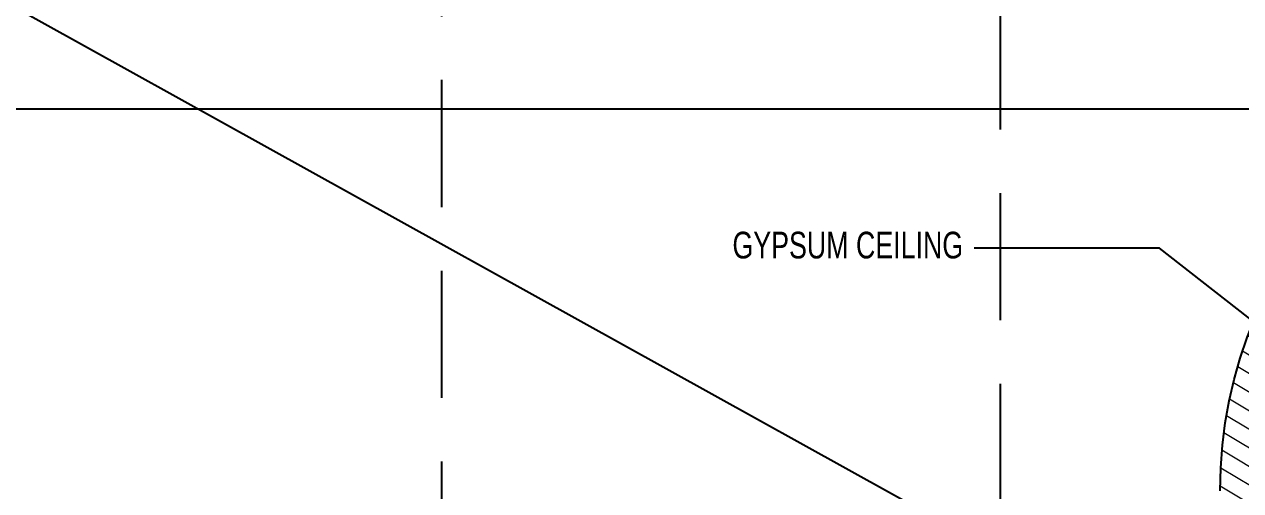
# Model space of a CAD drawing. Header units: inches. Extents: x 230831 to 416194, y 441295 to 526666.
# Drawn here: x 235681.4 to 236159.6, y 452700.2 to 452883.5 of the extents above; entities that cross this region are included whole.
import ezdxf

# ---------------------------------------------------------------- set-up
doc = ezdxf.new("R2010")
doc.units = ezdxf.units.IN
doc.header["$MEASUREMENT"] = 0
doc.linetypes.add('DASHED2', pattern=[0.375, 0.25, -0.125])
doc.linetypes.add('HIDDEN', pattern=[0.375, 0.25, -0.125])
for name, color, linetype in [('A-DIMESNION-1', 7, 'Continuous'), ('CQ Grg Gypsum', 41, 'Continuous'), ('CQ section wall', 3, 'Continuous'), ('CQ spot detail elevation', 1, 'Continuous'), ('CQ SPOT DETAILS', 40, 'Continuous'), ('CQ_callout', 34, 'Continuous'), ('DETAIL', 1, 'Continuous'), ('xref grd floor$2$CQ Wall hatch_CHB', 8, 'Continuous')]:
    doc.layers.add(name, color=color, linetype=linetype)
doc.layers.add('CQ Gypsum Hatch', color=8, linetype='Continuous', lineweight=20)
doc.styles.add('DIM 50', font='romans.shx', dxfattribs={"width": 0.75, "height": 100})
doc.styles.get("Standard").update_dxf_attribs({"font": 'arial.ttf'})
doc.dimstyles.new('chester 25', dxfattribs={"dimscale": 0.25, "dimtxt": 150, "dimasz": 100, "dimexe": 10, "dimexo": 20, "dimgap": 80, "dimtad": 1, "dimdec": 0, "dimzin": 0, "dimdsep": 46, "dimtxsty": 'Standard', "dimblk": 'DOT', "dimcen": 50, "dimclrd": 1, "dimclre": 1, "dimclrt": 3, "dimadec": 0, "dimazin": 0, "dimtfac": 1, "dimtdec": 0, "dimtofl": 0, "dimtmove": 0, "dimatfit": 3, "dimfxl": 1, "dimtolj": 1, "dimtzin": 0, "dimlwd": -1, "dimarcsym": 0})
doc.dimstyles.get("Standard").update_dxf_attribs({"dimtxt": 0.18, "dimasz": 0.18, "dimexe": 0.18, "dimexo": 0.0625, "dimgap": 0.09, "dimtad": 0, "dimtih": 1, "dimtoh": 1, "dimdec": 4, "dimzin": 0, "dimdsep": 46, "dimtxsty": 'Standard', "dimcen": 0.09, "dimadec": 0, "dimazin": 0, "dimtfac": 1, "dimtdec": 4, "dimtofl": 0, "dimtmove": 0, "dimatfit": 3, "dimfxl": 1, "dimtolj": 1, "dimtzin": 0, "dimarcsym": 0})

# ---------------------------------------------------------------- blocks, each defined once
blk = doc.blocks.new('SECTION A AND B')
at = {"layer": 'xref grd floor$2$CQ Wall hatch_CHB', "extrusion": (2.772420434295382e-08, -3.397086406510971e-09, 0.9999999999999997)}
h = blk.add_hatch(dxfattribs=at)
h.set_pattern_fill('AR-CONC', color=256, scale=10, angle=-13.97142328298568, style=0)
h.set_pattern_definition([(36.02857671701432, (-1.13686837721616e-13, 0), (68.08902030313811, -23.40695012282138), [7.5, -82.5]), (341.0285767170143, (-1.13686837721616e-13, 0), (4.696115536243854, 76.34393155101377), [6, -66]), (86.48002117701432, (5.674084953584043, -1.950579099106383), (72.78513543292053, 52.93698073081792), [6.374019199999999, -70.1142112]), (32.21277671701431, (4.828758459330061, 19.4083253203734), (99.57057156855136, -41.82951326026698), [11.25, -123.75]), (82.66421220701432, (13.12630211951353, 15.92253007405429), (114.2200327004979, 71.963769638355), [9.5610342, -105.171376]), (337.2127407070143, (4.828758459330061, 19.4083253203734), (114.2200326282029, 71.96376960434766), [9, -99.0000001]), (7.028576717014317, (13.3257315046842, 12.14186476061497), (48.20408439676903, -53.482391937558), [7.5, -82.5]), (312.0285767170143, (13.3257315046842, 12.14186476061497), (41.11958765836167, 64.49518506525843), [6, -66]), (57.48002145701431, (17.34273850980571, 7.684998795658815), (89.32367130771905, 11.0127931513372), [6.374019000000001, -70.1142112]), (23.52857671701431, (-1.13686837721616e-13, 0), (9.217332202968066, 32.01097604041664), [0, -65.19999999999999, 0, -67, 0, -66.25]), (353.5285767170143, (-1.13686837721616e-13, 0), (35.05129027384105, 31.92285780031193), [0, -38.2, 0, -63.7, 0, -25.25]), (313.5285767170143, (-21.64028273221652, 5.384065682153131), (51.25843738430945, -15.07725946313946), [0, -25, 0, -78, 0, -103.5]), (303.5285767170143, (-31.34444539240314, 7.798444911818211), (59.01024838598841, -4.365975426402727), [0, -32.5, 0, -51.8, 0, -73.5])])
h.paths.add_polyline_path([(234206.6824561684, 453817.1762365347), (234206.6824561684, 453567.1762365348), (236854.1733847183, 453567.1762365348), (236854.1733847183, 453817.1762365348)])
h.paths.add_polyline_path([(234206.6824561684, 449317.1762365348), (234206.6824561684, 449117.1762365348), (236854.1733847183, 449117.1762365348), (236854.1733847183, 449317.1762365348)])
h = blk.add_hatch(dxfattribs=at)
h.set_pattern_fill('ANSI31,_O', color=8, scale=150, angle=76.02857671701435)
h.set_pattern_definition([(121.0285767170143, (-1.13686837721616e-13, 0), (-16.06706840326394, -9.664978682068453), [])])
h.paths.add_polyline_path([(234504.1733847185, 453567.1762365348), (234404.1738281932, 453567.1762365348), (234404.1738281934, 452067.1762365347), (234504.1733847184, 452067.1185752425)])
h.paths.add_polyline_path([(236754.1732899436, 453567.1762365348), (236754.1732899436, 449317.1762365348), (236854.1733847183, 449317.1762365348), (236854.1733847183, 453567.1762365348)])
blk = doc.blocks.new('_Dot')
at = {"color": 0, "linetype": 'ByBlock', "lineweight": -2}
blk.add_line((-0.5, 0), (-1, 0), dxfattribs=at)
at = {"color": 0, "linetype": 'ByBlock', "const_width": 0.5}
blk.add_lwpolyline([(-0.25, 0, 1), (0.25, 0, 1)], format="xyb", close=True, dxfattribs=at)
blk = doc.blocks.new('*D219')
at = {"layer": 'A-DIMESNION-1', "color": 1, "lineweight": -2, "ltscale": 0.05, "transparency": 16777216}
for p, q in [((236321.5089353906, 452850.2154060968), (233364.0999054055, 452850.2154060968)), ((234831.8532837918, 449417.1538911526), (233364.0999054055, 449417.1538911526))]:
    blk.add_line(p, q, dxfattribs=at)
at = {"layer": 'A-DIMESNION-1', "color": 1, "ltscale": 0.05, "transparency": 16777216}
blk.add_line((233366.5999054055, 452825.2154060968), (233366.5999054055, 449442.1538911526), dxfattribs=at)
at = {"layer": 'Defpoints', "color": 0, "linetype": 'Continuous', "ltscale": 0.05, "transparency": 16777216}
for p in [(236326.5089353906, 452850.2154060968, 0.0002310137692535668), (233366.5999054055, 449417.1538911526), (234836.8532837918, 449417.1538911525, -2.213903546725328e-07)]:
    blk.add_point(p, dxfattribs=at)
at = {"layer": 'A-DIMESNION-1', "color": 1, "linetype": 'Continuous', "ltscale": 0.05, "transparency": 16777216, "xscale": 25, "yscale": 25, "zscale": 25}
for p, rotation in [((233366.5999054055, 452850.2154060968), 90), ((233366.5999054055, 449417.1538911526), 270)]:
    blk.add_blockref('_Dot', p, dxfattribs=dict(at, rotation=rotation))
at = {"layer": 'A-DIMESNION-1', "color": 3, "linetype": 'Continuous', "ltscale": 0.05, "transparency": 16777216, "insert": (233327.4406284614, 451133.6846486247), "char_height": 37.5, "attachment_point": 5, "rotation": 90.00000000000001}
blk.add_mtext('\\A1;3433', dxfattribs=at)
blk = doc.blocks.new('section ceiling a and b')
at = {"layer": 'CQ Gypsum Hatch', "extrusion": (2.772420434295382e-08, 3.39708640651097e-09, 0.9999999999999997)}
h = blk.add_hatch(dxfattribs=at)
h.set_pattern_fill('ANSI31', color=256, scale=50, angle=166.0285767170143, style=0)
h.set_pattern_definition([(211.0285767170143, (-1582.028212792153, -743.9962909689057), (3.221659560689484, -5.355689467754646), [])])
edge = h.paths.add_edge_path()
edge.add_line((156317.0404743176, 36696.44544566661), (156920.8086084217, 36696.44509396958))
edge.add_arc((156920.8086084217, 36546.44509396928), 150.0000000003056, 5.6274984672199935e-12, 90, ccw=False)
edge.add_line((157070.8086084221, 36546.44509396929), (157070.8086084221, 36371.44509396749))
edge.add_line((157070.8086084221, 36371.44509396749), (156982.3086084216, 36371.44509396749))
edge.add_line((156982.3086084216, 36371.44509396749), (156925.7022465109, 36446.44509396749))
edge.add_line((156925.7022465109, 36446.44509396749), (156886.6303951438, 36446.44509396935))
edge.add_line((156886.6303951438, 36446.44509396935), (156886.6303951438, 36423.94509396754))
edge.add_line((156886.6303951438, 36423.94509396754), (156895.6303951435, 36423.94509396749))
edge.add_line((156895.6303951435, 36423.94509396749), (156895.6303951439, 36416.44509396776))
edge.add_arc((156896.5189341682, 36388.50896893237), 27.95025194145004, 29.519025342495297, 91.82174081782051, ccw=False)
edge.add_arc((156888.3789596119, 36386.86859174967), 35.93479783933154, 6.527251485476995, 25.39668080828028, ccw=False)
edge.add_arc((156592.7877927036, 36352.80523850317), 333.4821784867488, 4.751447809732724, 6.568657368015124, ccw=False)
edge.add_arc((156978.2850813332, 36386.16965127675), 53.47024035951061, 186.1635720968003, 202.8448179774395)
edge.add_arc((156945.3045167858, 36373.27808013645), 18.09530210408352, 205.7714928762176, 276.830970200255)
edge.add_line((156947.4567843333, 36355.31123003294), (156947.4567843332, 36352.31123003318))
edge.add_arc((156947.4567843332, 36344.51172138484), 7.799508648342453, 89.99999999957241, 308.4673023863901)
edge.add_line((156952.3086084214, 36338.40499245905), (156952.3086084213, 36329.4049924594))
edge.add_arc((156952.3086084212, 36308.40499245924), 21.00000000016007, -1.986109054996632e-10, 89.99999999976183, ccw=False)
edge.add_line((156973.3086084214, 36308.40499245917), (157022.3086084214, 36308.40499245917))
edge.add_line((157022.3086084214, 36308.40499245917), (157022.3086084214, 36263.40585075942))
edge.add_line((157022.3086084214, 36263.40585075942), (157142.3166730269, 36263.40591214225))
edge.add_line((157142.3166730269, 36263.40591214225), (157142.3166615469, 36283.40592362208))
edge.add_line((157142.3166615469, 36283.40592362208), (157162.3166229082, 36283.40592362208))
edge.add_line((157162.3166229082, 36283.40592362208), (157162.3166135021, 36308.40594055335))
edge.add_line((157162.3166135021, 36308.40594055335), (157095.8086148447, 36308.40593810467))
edge.add_line((157095.8086148447, 36308.40593810467), (157095.8086084217, 36546.44509396958))
edge.add_arc((156920.8086084217, 36546.44509396954), 175.0000000000291, 1.429308559572743e-11, 90.00000000001907)
edge.add_line((156920.8086084216, 36721.44509396958), (156317.0404743176, 36721.44549065561))
edge.add_line((156317.0404743176, 36721.44549065561), (156143.8245845959, 36721.44549030095))
edge.add_arc((156143.8245845962, 36546.44549030096), 174.9999999999854, 90.00000000008575, 180.000000000081)
edge.add_line((155968.8245845962, 36546.44549030071), (155968.8245781733, 36308.40633443603))
edge.add_line((155968.8245781733, 36308.40633443603), (155902.3165795159, 36308.40633688471))
edge.add_line((155902.3165795159, 36308.40633688471), (155902.3165701095, 36283.4063199535))
edge.add_line((155902.3165701095, 36283.4063199535), (155967.3165314708, 36283.40629412411))
edge.add_line((155967.3165314708, 36283.40629412411), (155967.3165199911, 36263.40628264433))
edge.add_line((155967.3165199911, 36263.40628264433), (156042.3245845964, 36263.40624709084))
edge.add_line((156042.3245845964, 36263.40624709084), (156042.3245845966, 36308.40538879053))
edge.add_line((156042.3245845966, 36308.40538879053), (156091.3245845966, 36308.40538879076))
edge.add_arc((156112.3245845965, 36308.40538879063), 20.99999999991269, 89.99999999968242, 179.9999999996427, ccw=False)
edge.add_line((156112.3245845966, 36329.40538879053), (156112.3245845963, 36338.40538879074))
edge.add_arc((156117.1764086845, 36344.51211771623), 7.799508648130567, 231.5326976120793, 449.9999999987172)
edge.add_line((156117.1764086846, 36352.31162636436), (156117.1764086848, 36355.31162636453))
edge.add_arc((156119.3286762316, 36373.278476469), 18.09530210495172, 263.1690298025771, 334.2285071265885)
edge.add_arc((156086.3481117089, 36386.17004760171), 53.47024033470178, 337.155182020676, 353.8364279013091)
edge.add_arc((156471.8454003887, 36352.80563482564), 333.4821785618601, 173.4313426324718, 175.2485521907542, ccw=False)
edge.add_arc((156176.2542334163, 36386.86898807808), 35.93479784997965, 154.6033191939369, 173.472748516723, ccw=False)
edge.add_arc((156168.1142588494, 36388.50936526362), 27.95025194138269, 88.17825918098032, 150.4809746563083, ccw=False)
edge.add_line((156169.0027978742, 36416.44549029891), (156169.0027978742, 36423.94549029891))
edge.add_line((156169.0027978742, 36423.94549029891), (156178.0027978742, 36423.94549029891))
edge.add_line((156178.0027978742, 36423.94549029891), (156178.0027978742, 36446.44549030071))
edge.add_line((156178.0027978742, 36446.44549030071), (156138.9309465071, 36446.44549029885))
edge.add_line((156138.9309465071, 36446.44549029885), (156082.3245845966, 36371.44549029885))
edge.add_line((156082.3245845966, 36371.44549029885), (155993.8245845959, 36371.44549029885))
edge.add_line((155993.8245845959, 36371.44549029885), (155993.8245845959, 36546.44549030095))
edge.add_arc((156143.8245845959, 36546.4454903007), 150.0000000000291, 89.99999999991098, 179.9999999999055, ccw=False)
edge.add_line((156143.8245845962, 36696.44549030071), (156317.0404743176, 36696.44544566661))
at = {"layer": 'CQ Grg Gypsum'}
blk.add_arc((156920.8086084217, 36546.44509396964, -1.46651833597862e-07), 175, 0, 90, dxfattribs=at)

msp = doc.modelspace()

# ---------------------------------------------------------------- linework, layer by layer
at = {"layer": 'CQ section wall', "color": 251, "linetype": 'DASHED2', "ltscale": 200}
msp.add_line((236065.0009209125, 453567.1762365348, 0.0003294315892795052), (236064.9175920035, 449417.1762365347, 0.0003227905600091674), dxfattribs=at)
at = {"layer": 'CQ spot detail elevation', "color": 3, "linetype": 'HIDDEN', "ltscale": 200}
msp.add_lwpolyline([(235845.5852184424, 452958.365228117), (236661.4509301964, 452958.365228117), (236661.4509301964, 452361.6385668762), (235845.5852184424, 452361.6385668762)], close=True, dxfattribs=at)

# ---------------------------------------------------------------- block references
at = {"layer": 'CQ Grg Gypsum', "lineweight": 0, "extrusion": (2.772420434295382e-08, -3.397086406510971e-09, 0.9999999999999997), "xscale": -1}
msp.add_blockref('section ceiling a and b', (393247.317543812, 416153.770312127, 0.006316991008215804), dxfattribs=at)
at = {"layer": 'CQ section wall'}
msp.add_blockref('SECTION A AND B', (610.7446880468051, 0, 0.0002905160519317026), dxfattribs=at)

# ---------------------------------------------------------------- texts
at = {"layer": 'DETAIL', "color": 3, "ltscale": 500, "insert": (233249.4003266131, 452801.9911724116, 0.001269263182619782), "char_height": 10.5, "width": 2801.088377326966, "attachment_point": 1, "style": 'DIM 50'}
msp.add_mtext('\\pxqr;{\\fCityBlueprint|b0|i0|c2|p2;GYPSUM CEILING}', dxfattribs=at)

# ---------------------------------------------------------------- dimensions: what is measured, and where the dimension line sits
at = {"layer": 'A-DIMESNION-1', "color": 64, "linetype": 'Continuous', "ltscale": 0.05}
dim = msp.add_linear_dim(base=(233366.5999054055, 449417.1538911526, 0.001072237472688593), p1=(236326.5089353906, 452850.2154060968, 0.00130325124194216), p2=(234836.8532837917, 449417.1538911525, 0.001072016082333921), angle=90, dimstyle='chester 25', dxfattribs=at)
dim.commit()
dim.dimension.update_dxf_attribs({"geometry": '*D219', "text_midpoint": (233327.4406284614, 451133.6846486247, 0.001072237472688593)})

# ---------------------------------------------------------------- leaders
at = {"layer": 'CQ SPOT DETAILS', "color": 1}
msp.add_leader([(236174.6242550123, 452758.8426121366, 0.001255119179009335), (236127.670541714, 452795.5784062647, 0.001255119179009335), (236054.8784766124, 452795.5784062648, 0.001255119179009335)], dimstyle='Standard', override={"dimasz": 4, "dimldrblk": 'Dot', "dimfxl": 0.1, "dimarcsym": 2}, dxfattribs=at)
at = {"layer": 'CQ_callout'}
for points in [[(236352.6299369101, 452850.2154213122, 0.0003581055442671624), (235392.5211479818, 453349.3356748924, 0.0003581055442671624), (234696.1578805514, 453349.3356748925, 0.0003581055442671624)], [(236236.6354684464, 452580.2153500454, 0.0003581055442671624), (235184.6179289854, 453163.5891823588, 0.0003581055442671624), (234696.1578805514, 453163.5891823589, 0.0003581055442671624)]]:
    msp.add_leader(points, dimstyle='Standard', override={"dimasz": 10, "dimldrblk": 'Dot', "dimfxl": 0.1, "dimarcsym": 2}, dxfattribs=at)

doc.saveas('drawing.dxf')
